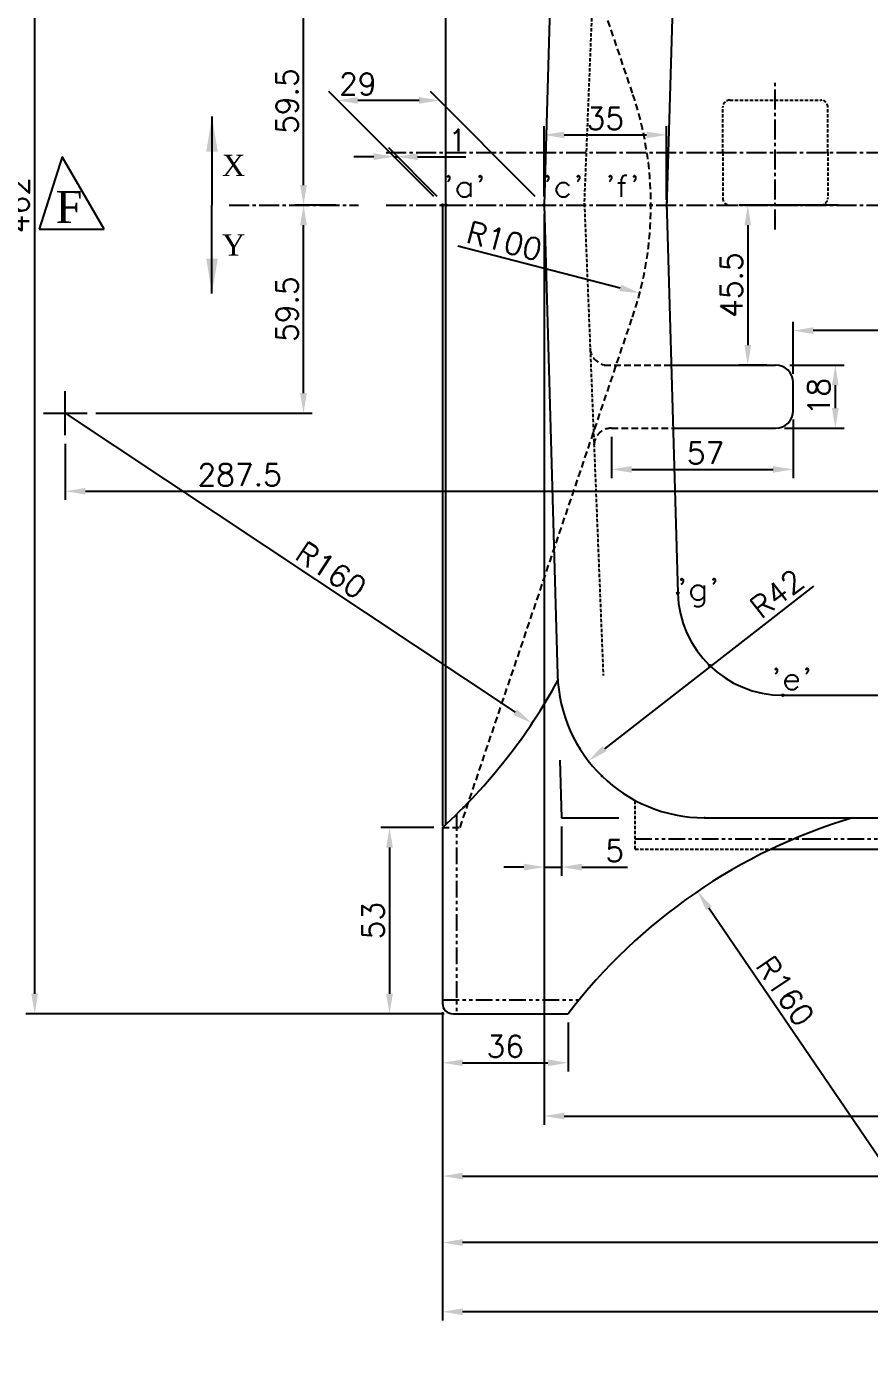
# Model space of a CAD drawing. Header units: millimetres. Extents: x -3508 to 12243, y -3609 to 4092.
# Drawn here: x 7009.9 to 7250.5, y 197.4 to 576.7 of the extents above; entities that cross this region are included whole.
import ezdxf

# ---------------------------------------------------------------- set-up
doc = ezdxf.new("R2010")
doc.units = ezdxf.units.MM
doc.header["$LTSCALE"] = 0.3
doc.header["$PDSIZE"] = -50
for name, pattern in [('CENTER2', [28.575, 19.05, -3.175, 3.175, -3.175]), ('HIDDEN', [9.525, 6.35, -3.175]), ('HIDDEN2', [4.7625, 3.175, -1.5875]), ('PHANTOM2', [31.75, 15.875, -3.175, 3.175, -3.175, 3.175, -3.175])]:
    doc.linetypes.add(name, pattern=pattern)
for name, color, linetype in [('center', 1, 'CENTER2'), ('CHAIN ...', 8, 'PHANTOM2'), ('h', 4, 'HIDDEN'), ('hidden', 4, 'HIDDEN2'), ('ht', 6, 'Continuous')]:
    doc.layers.add(name, color=color, linetype=linetype)
doc.styles.add('ROMANTIC', font='romantic.ttf')
doc.styles.add('rs', font='romans.shx')
doc.styles.get("Standard").update_dxf_attribs({"font": 'romans.shx', "width": 1.2})
doc.dimstyles.new('ISO-25', dxfattribs={"dimscale": 2.5, "dimtxt": 2.5, "dimasz": 2.5, "dimexe": 0.7, "dimexo": 0.625, "dimtad": 1, "dimdec": 3, "dimlfac": -1, "dimzin": 9, "dimdsep": 46, "dimtxsty": 'Standard', "dimcen": 2.5, "dimclrd": 1, "dimclre": 1, "dimclrt": 7, "dimazin": 0, "dimtfac": 0.65, "dimtdec": 3, "dimtmove": 0, "dimatfit": 3, "dimfxl": 0, "dimtolj": 1, "dimarcsym": 0})
doc.dimstyles.new('sarab', dxfattribs={"dimscale": 3, "dimtxt": 2.5, "dimasz": 2.3, "dimexe": 1, "dimexo": 1, "dimtad": 1, "dimdec": 3, "dimdsep": 46, "dimtxsty": 'rs', "dimcen": 0, "dimclrd": 1, "dimclre": 1, "dimclrt": 7, "dimadec": 3, "dimazin": 2, "dimtfac": 1, "dimtdec": 3, "dimtmove": 0, "dimatfit": 3, "dimfxl": 0, "dimarcsym": 0})
doc.dimstyles.new('sarab$0', dxfattribs={"dimscale": 3, "dimtxt": 2.5, "dimasz": 2.3, "dimexe": 1, "dimexo": 1, "dimtad": 1, "dimdec": 3, "dimdsep": 46, "dimtxsty": 'rs', "dimcen": 0, "dimclrd": 1, "dimclre": 1, "dimclrt": 7, "dimadec": 3, "dimazin": 2, "dimtfac": 1, "dimtdec": 3, "dimtmove": 0, "dimatfit": 3, "dimfxl": 0, "dimarcsym": 0})

# ---------------------------------------------------------------- blocks, each defined once
blk = doc.blocks.new('*D44')
at = {"color": 1, "lineweight": -2, "transparency": 16777216}
for p, q in [((7717.61, 355.22), (7717.61, 245.87)), ((7128.61, 292.22), (7128.61, 245.87)), ((7134.36, 248.37), (7711.86, 248.37))]:
    blk.add_line(p, q, dxfattribs=at)
at = {"color": 1, "transparency": 16777216}
for points in [[(7134.36, 249.33), (7134.36, 247.42), (7128.61, 248.37)], [(7711.86, 249.33), (7711.86, 247.42), (7717.61, 248.37)]]:
    blk.add_solid(points, dxfattribs=at)
at = {"layer": 'Defpoints', "color": 0, "transparency": 16777216}
for p in [(7717.61, 357.72), (7128.61, 294.72), (7717.61, 248.37)]:
    blk.add_point(p, dxfattribs=at)
at = {"color": 7, "transparency": 16777216, "insert": (7426.34, 253.06), "char_height": 6.25, "attachment_point": 5, "style": 'rs'}
blk.add_mtext('589', dxfattribs=at)
blk = doc.blocks.new('*D45')
at = {"color": 1, "lineweight": -2, "transparency": 16777216}
for p, q in [((7732.61, 348.22), (7732.61, 226.89)), ((7128.61, 292.22), (7128.61, 226.89)), ((7726.86, 229.39), (7134.36, 229.39))]:
    blk.add_line(p, q, dxfattribs=at)
at = {"color": 1, "transparency": 16777216}
for points in [[(7134.36, 230.35), (7134.36, 228.43), (7128.61, 229.39)], [(7726.86, 230.35), (7726.86, 228.43), (7732.61, 229.39)]]:
    blk.add_solid(points, dxfattribs=at)
at = {"layer": 'Defpoints', "color": 0, "transparency": 16777216}
for p in [(7732.61, 350.72), (7128.61, 294.72), (7128.61, 229.39)]:
    blk.add_point(p, dxfattribs=at)
at = {"color": 7, "transparency": 16777216, "insert": (7435, 234.08), "char_height": 6.25, "attachment_point": 5, "style": 'rs'}
blk.add_mtext('604', dxfattribs=at)
blk = doc.blocks.new('*D46')
at = {"color": 1, "lineweight": -2, "transparency": 16777216}
for p, q in [((7737.61, 523.22), (7737.61, 207.11)), ((7128.61, 292.22), (7128.61, 207.11)), ((7731.86, 209.61), (7134.36, 209.61))]:
    blk.add_line(p, q, dxfattribs=at)
at = {"color": 1, "transparency": 16777216}
for points in [[(7134.36, 210.57), (7134.36, 208.65), (7128.61, 209.61)], [(7731.86, 210.57), (7731.86, 208.65), (7737.61, 209.61)]]:
    blk.add_solid(points, dxfattribs=at)
at = {"layer": 'Defpoints', "color": 0, "transparency": 16777216}
for p in [(7737.61, 525.72), (7128.61, 294.72), (7128.61, 209.61)]:
    blk.add_point(p, dxfattribs=at)
at = {"color": 7, "transparency": 16777216, "insert": (7434.61, 214.3), "char_height": 6.25, "attachment_point": 5, "style": 'rs'}
blk.add_mtext('609', dxfattribs=at)
blk = doc.blocks.new('*D47')
at = {"color": 1, "lineweight": -2, "transparency": 16777216}
for p, q in [((7157.61, 523.22), (7157.61, 334.14)), ((7162.61, 348.22), (7162.61, 334.14)), ((7151.86, 336.64), (7146.11, 336.64)), ((7157.61, 336.64), (7162.61, 336.64)), ((7168.36, 336.64), (7181.41, 336.64))]:
    blk.add_line(p, q, dxfattribs=at)
at = {"color": 1, "transparency": 16777216}
for points in [[(7151.86, 337.6), (7151.86, 335.68), (7157.61, 336.64)], [(7168.36, 337.6), (7168.36, 335.68), (7162.61, 336.64)]]:
    blk.add_solid(points, dxfattribs=at)
at = {"layer": 'Defpoints', "color": 0, "transparency": 16777216}
for p in [(7157.61, 525.72), (7162.61, 350.72), (7162.61, 336.64)]:
    blk.add_point(p, dxfattribs=at)
at = {"color": 7, "transparency": 16777216, "insert": (7177.76, 341.33), "char_height": 6.25, "attachment_point": 5, "style": 'rs'}
blk.add_mtext('5', dxfattribs=at)
blk = doc.blocks.new('*D48')
at = {"color": 1, "lineweight": -2, "transparency": 16777216}
for p, q in [((7241.6, 525.72), (7213.27, 525.72)), ((7215.77, 519.97), (7215.77, 485.77)), ((7221.21, 480.02), (7213.27, 480.02))]:
    blk.add_line(p, q, dxfattribs=at)
at = {"color": 1, "transparency": 16777216}
for points in [[(7214.81, 519.97), (7216.73, 519.97), (7215.77, 525.72)], [(7214.81, 485.77), (7216.73, 485.77), (7215.77, 480.02)]]:
    blk.add_solid(points, dxfattribs=at)
at = {"layer": 'Defpoints', "color": 0, "transparency": 16777216}
for p in [(7244.1, 525.72), (7215.77, 480.02), (7223.71, 480.02)]:
    blk.add_point(p, dxfattribs=at)
at = {"color": 7, "transparency": 16777216, "insert": (7211.08, 502.87), "char_height": 6.25, "attachment_point": 5, "rotation": 90, "style": 'rs'}
blk.add_mtext('45.5', dxfattribs=at)
blk = doc.blocks.new('*D49')
at = {"color": 1, "lineweight": -2, "transparency": 16777216}
for p, q in [((7228.71, 464.52), (7228.71, 447.73)), ((7176.87, 459.52), (7176.87, 447.73)), ((7182.62, 450.23), (7222.96, 450.23))]:
    blk.add_line(p, q, dxfattribs=at)
at = {"color": 1, "transparency": 16777216}
for points in [[(7182.62, 451.19), (7182.62, 449.28), (7176.87, 450.23)], [(7222.96, 451.19), (7222.96, 449.28), (7228.71, 450.23)]]:
    blk.add_solid(points, dxfattribs=at)
at = {"layer": 'Defpoints', "color": 0, "transparency": 16777216}
for p in [(7228.71, 467.02), (7176.87, 462.02), (7228.71, 450.23)]:
    blk.add_point(p, dxfattribs=at)
at = {"color": 7, "transparency": 16777216, "insert": (7203.7, 454.92), "char_height": 6.25, "attachment_point": 5, "style": 'rs'}
blk.add_mtext('57', dxfattribs=at)
blk = doc.blocks.new('*D50')
at = {"color": 1, "lineweight": -2, "transparency": 16777216}
for p, q in [((7157.61, 528.22), (7157.61, 548.29)), ((7192.6, 527.22), (7192.6, 548.29)), ((7163.36, 545.79), (7186.85, 545.79))]:
    blk.add_line(p, q, dxfattribs=at)
at = {"color": 1, "transparency": 16777216}
for points in [[(7163.36, 546.75), (7163.36, 544.83), (7157.61, 545.79)], [(7186.85, 546.75), (7186.85, 544.83), (7192.6, 545.79)]]:
    blk.add_solid(points, dxfattribs=at)
at = {"layer": 'Defpoints', "color": 0, "transparency": 16777216}
for p in [(7192.6, 545.79), (7157.61, 525.72), (7192.6, 524.72)]:
    blk.add_point(p, dxfattribs=at)
at = {"color": 7, "transparency": 16777216, "insert": (7175.11, 550.48), "char_height": 6.25, "attachment_point": 5, "style": 'rs'}
blk.add_mtext('35', dxfattribs=at)
blk = doc.blocks.new('*D54')
at = {"color": 1, "lineweight": -2, "transparency": 16777216}
blk.add_line((7020.93, 466.29), (7149.39, 380.9), dxfattribs=at)
at = {"color": 1, "transparency": 16777216}
blk.add_solid([(7149.92, 381.7), (7148.86, 380.1), (7154.18, 377.72)], dxfattribs=at)
at = {"layer": 'Defpoints', "color": 0, "transparency": 16777216}
for p in [(7020.93, 466.29), (7154.18, 377.72)]:
    blk.add_point(p, dxfattribs=at)
at = {"color": 7, "transparency": 16777216, "insert": (7096.82, 421.47), "char_height": 6.25, "attachment_point": 5, "rotation": 326.3862, "style": 'rs'}
blk.add_mtext('R160', dxfattribs=at)
blk = doc.blocks.new('*D56')
at = {"color": 1, "lineweight": -2, "transparency": 16777216}
for p, q in [((7098.19, 525.72), (7086.44, 525.72)), ((7088.94, 472.04), (7088.94, 519.97)), ((7029.68, 466.29), (7091.44, 466.29))]:
    blk.add_line(p, q, dxfattribs=at)
at = {"color": 1, "transparency": 16777216}
for points in [[(7087.98, 519.97), (7089.9, 519.97), (7088.94, 525.72)], [(7087.98, 472.04), (7089.9, 472.04), (7088.94, 466.29)]]:
    blk.add_solid(points, dxfattribs=at)
at = {"layer": 'Defpoints', "color": 0, "transparency": 16777216}
for p in [(7088.94, 525.72), (7100.69, 525.72), (7027.18, 466.29)]:
    blk.add_point(p, dxfattribs=at)
at = {"color": 7, "transparency": 16777216, "insert": (7084.25, 496.01), "char_height": 6.25, "attachment_point": 5, "rotation": 90, "style": 'rs'}
blk.add_mtext('59.5', dxfattribs=at)
blk = doc.blocks.new('*D57')
at = {"color": 1, "lineweight": -2, "transparency": 16777216}
for p, q in [((7029.68, 585.15), (7091.44, 585.15)), ((7088.94, 531.47), (7088.94, 579.4)), ((7088.94, 525.72), (7086.44, 525.72))]:
    blk.add_line(p, q, dxfattribs=at)
at = {"color": 1, "transparency": 16777216}
for points in [[(7087.98, 579.4), (7089.9, 579.4), (7088.94, 585.15)], [(7087.98, 531.47), (7089.9, 531.47), (7088.94, 525.72)]]:
    blk.add_solid(points, dxfattribs=at)
at = {"layer": 'Defpoints', "color": 0, "transparency": 16777216}
for p in [(7027.18, 585.15), (7088.94, 585.15), (7091.44, 525.72)]:
    blk.add_point(p, dxfattribs=at)
at = {"color": 7, "transparency": 16777216, "insert": (7084.25, 555.44), "char_height": 6.25, "attachment_point": 5, "rotation": 90, "style": 'rs'}
blk.add_mtext('59.5', dxfattribs=at)
blk = doc.blocks.new('*D59')
at = {"color": 1, "lineweight": -2, "transparency": 16777216}
for p, q in [((7020.93, 457.54), (7020.93, 441.51)), ((7026.68, 444.01), (7302.86, 444.01))]:
    blk.add_line(p, q, dxfattribs=at)
at = {"color": 1, "transparency": 16777216}
for points in [[(7026.68, 444.96), (7026.68, 443.05), (7020.93, 444.01)], [(7302.86, 444.96), (7302.86, 443.05), (7308.61, 444.01)]]:
    blk.add_solid(points, dxfattribs=at)
at = {"layer": 'Defpoints', "color": 0, "transparency": 16777216}
for p in [(7020.93, 460.04), (7308.61, 444.01), (7308.61, 444.01)]:
    blk.add_point(p, dxfattribs=at)
at = {"color": 7, "transparency": 16777216, "insert": (7070.7, 448.69), "char_height": 6.25, "attachment_point": 5, "style": 'rs'}
blk.add_mtext('287.5', dxfattribs=at)
blk = doc.blocks.new('*D60')
at = {"color": 1, "lineweight": -2, "transparency": 16777216}
for p, q in [((7227.78, 480.02), (7243.24, 480.02)), ((7240.74, 474.27), (7240.74, 467.77)), ((7226.21, 462.02), (7243.24, 462.02))]:
    blk.add_line(p, q, dxfattribs=at)
at = {"color": 1, "transparency": 16777216}
for points in [[(7239.79, 474.27), (7241.7, 474.27), (7240.74, 480.02)], [(7239.79, 467.77), (7241.7, 467.77), (7240.74, 462.02)]]:
    blk.add_solid(points, dxfattribs=at)
at = {"layer": 'Defpoints', "color": 0, "transparency": 16777216}
for p in [(7225.28, 480.02), (7223.71, 462.02), (7240.74, 462.02)]:
    blk.add_point(p, dxfattribs=at)
at = {"color": 7, "transparency": 16777216, "insert": (7236.06, 471.02), "char_height": 6.25, "attachment_point": 5, "rotation": 90, "style": 'rs'}
blk.add_mtext('18', dxfattribs=at)
blk = doc.blocks.new('*D61')
at = {"color": 1, "lineweight": -2, "transparency": 16777216}
for p, q in [((7157.61, 523.22), (7157.61, 263.02)), ((7722.61, 523.22), (7722.61, 263.02)), ((7163.36, 265.52), (7716.86, 265.52))]:
    blk.add_line(p, q, dxfattribs=at)
at = {"color": 1, "transparency": 16777216}
for points in [[(7163.36, 266.48), (7163.36, 264.56), (7157.61, 265.52)], [(7716.86, 266.48), (7716.86, 264.56), (7722.61, 265.52)]]:
    blk.add_solid(points, dxfattribs=at)
at = {"layer": 'Defpoints', "color": 0, "transparency": 16777216}
for p in [(7157.61, 525.72), (7722.61, 525.72), (7722.61, 265.52)]:
    blk.add_point(p, dxfattribs=at)
at = {"color": 7, "transparency": 16777216, "insert": (7442.2, 270.21), "char_height": 6.25, "attachment_point": 5, "style": 'rs'}
blk.add_mtext('565', dxfattribs=at)
blk = doc.blocks.new('*D75')
at = {"color": 1, "lineweight": -2, "transparency": 16777216}
blk.add_line((7291.46, 197.42), (7204.63, 324.91), dxfattribs=at)
at = {"color": 1, "transparency": 16777216}
blk.add_solid([(7205.42, 325.45), (7203.84, 324.37), (7201.39, 329.66)], dxfattribs=at)
at = {"layer": 'Defpoints', "color": 0, "transparency": 16777216}
for p in [(7201.39, 329.66), (7291.46, 197.42)]:
    blk.add_point(p, dxfattribs=at)
at = {"color": 7, "transparency": 16777216, "insert": (7226.44, 301.21), "char_height": 6.25, "attachment_point": 5, "rotation": 304.2593, "style": 'rs'}
blk.add_mtext('R160', dxfattribs=at)
blk = doc.blocks.new('*D210')
at = {"color": 1, "lineweight": -2, "transparency": 16777216}
for p, q in [((7128.61, 295.22), (7128.61, 278.24)), ((7164.45, 292.22), (7164.45, 278.24)), ((7134.36, 280.74), (7158.7, 280.74))]:
    blk.add_line(p, q, dxfattribs=at)
at = {"color": 1, "transparency": 16777216}
for points in [[(7134.36, 281.7), (7134.36, 279.78), (7128.61, 280.74)], [(7158.7, 281.7), (7158.7, 279.78), (7164.45, 280.74)]]:
    blk.add_solid(points, dxfattribs=at)
at = {"layer": 'Defpoints', "color": 0, "transparency": 16777216}
for p in [(7128.61, 297.72), (7164.45, 294.72), (7164.45, 280.74)]:
    blk.add_point(p, dxfattribs=at)
at = {"color": 7, "transparency": 16777216, "insert": (7146.53, 285.43), "char_height": 6.25, "attachment_point": 5, "style": 'rs'}
blk.add_mtext('36', dxfattribs=at)
blk = doc.blocks.new('*D211')
at = {"color": 1, "lineweight": -2, "transparency": 16777216}
for p, q in [((7126.11, 347.95), (7110.99, 347.95)), ((7113.49, 342.2), (7113.49, 300.47)), ((7129.11, 294.72), (7110.99, 294.72))]:
    blk.add_line(p, q, dxfattribs=at)
at = {"color": 1, "transparency": 16777216}
for points in [[(7112.53, 342.2), (7114.45, 342.2), (7113.49, 347.95)], [(7112.53, 300.47), (7114.45, 300.47), (7113.49, 294.72)]]:
    blk.add_solid(points, dxfattribs=at)
at = {"layer": 'Defpoints', "color": 0, "transparency": 16777216}
for p in [(7128.61, 347.95), (7113.49, 294.72), (7131.61, 294.72)]:
    blk.add_point(p, dxfattribs=at)
at = {"color": 7, "transparency": 16777216, "insert": (7108.8, 321.34), "char_height": 6.25, "attachment_point": 5, "rotation": 90, "style": 'rs'}
blk.add_mtext('53', dxfattribs=at)
blk = doc.blocks.new('*D265')
at = {"color": 1, "lineweight": -2, "transparency": 16777216}
for p, q in [((7126.11, 528.22), (7096.19, 558.15)), ((7155.11, 528.22), (7125.19, 558.15)), ((7121.94, 555.65), (7104.44, 555.65))]:
    blk.add_line(p, q, dxfattribs=at)
at = {"color": 1, "transparency": 16777216}
for points in [[(7104.44, 556.6), (7104.44, 554.69), (7098.69, 555.65)], [(7121.94, 556.6), (7121.94, 554.69), (7127.69, 555.65)]]:
    blk.add_solid(points, dxfattribs=at)
at = {"layer": 'Defpoints', "color": 0, "transparency": 16777216}
for p in [(7098.69, 555.65), (7128.61, 525.72), (7157.61, 525.72)]:
    blk.add_point(p, dxfattribs=at)
at = {"color": 7, "transparency": 16777216, "insert": (7104.44, 560.33), "char_height": 6.25, "attachment_point": 5, "style": 'rs'}
blk.add_mtext('29', dxfattribs=at)
blk = doc.blocks.new('*D266')
at = {"color": 1, "lineweight": -2, "transparency": 16777216}
for p, q in [((7109.01, 539.57), (7103.26, 539.57)), ((7126.11, 528.22), (7112.26, 542.07)), ((7127.11, 528.22), (7113.26, 542.07)), ((7114.76, 539.57), (7115.76, 539.57)), ((7121.51, 539.57), (7135.24, 539.57))]:
    blk.add_line(p, q, dxfattribs=at)
at = {"color": 1, "transparency": 16777216}
for points in [[(7109.01, 540.53), (7109.01, 538.61), (7114.76, 539.57)], [(7121.51, 540.53), (7121.51, 538.61), (7115.76, 539.57)]]:
    blk.add_solid(points, dxfattribs=at)
at = {"layer": 'Defpoints', "color": 0, "transparency": 16777216}
for p in [(7115.76, 539.57), (7128.61, 525.72), (7129.61, 525.72)]:
    blk.add_point(p, dxfattribs=at)
at = {"color": 7, "transparency": 16777216, "insert": (7132.94, 544.26), "char_height": 6.25, "attachment_point": 5, "style": 'rs'}
blk.add_mtext('1', dxfattribs=at)
blk = doc.blocks.new('*D267')
at = {"color": 1, "lineweight": -2, "transparency": 16777216}
blk.add_line((7132.95, 514.09), (7179.35, 502.06), dxfattribs=at)
at = {"color": 1, "transparency": 16777216}
blk.add_solid([(7179.59, 502.99), (7179.1, 501.13), (7184.91, 500.62)], dxfattribs=at)
at = {"layer": 'Defpoints', "color": 0, "transparency": 16777216}
for p in [(7088.11, 525.72), (7184.91, 500.62)]:
    blk.add_point(p, dxfattribs=at)
at = {"color": 7, "transparency": 16777216, "insert": (7146.3, 515.47), "char_height": 6.25, "attachment_point": 5, "rotation": 345.4609, "style": 'rs'}
blk.add_mtext('R100', dxfattribs=at)
blk = doc.blocks.new('*D268')
at = {"color": 1, "lineweight": -2, "transparency": 16777216}
blk.add_line((7234.53, 416.92), (7174.82, 370.46), dxfattribs=at)
at = {"color": 1, "transparency": 16777216}
blk.add_solid([(7174.23, 371.22), (7175.41, 369.7), (7170.28, 366.93)], dxfattribs=at)
at = {"layer": 'Defpoints', "color": 0, "transparency": 16777216}
for p in [(7203.43, 392.72), (7170.28, 366.93)]:
    blk.add_point(p, dxfattribs=at)
at = {"color": 7, "transparency": 16777216, "insert": (7224.08, 414.73), "char_height": 6.25, "attachment_point": 5, "rotation": 37.8887, "style": 'rs'}
blk.add_mtext('R42', dxfattribs=at)
blk = doc.blocks.new('*D331')
at = {"layer": 'Defpoints', "color": 0, "transparency": 16777216}
for p in [(7308.61, 498.19), (7228.71, 489.88), (7228.71, 475.02)]:
    blk.add_point(p, dxfattribs=at)
at = {"layer": 'ht', "color": 1, "lineweight": -2, "transparency": 16777216}
for p, q in [((7308.61, 495.69), (7308.61, 487.38)), ((7228.71, 477.52), (7228.71, 492.38)), ((7302.86, 489.88), (7234.46, 489.88))]:
    blk.add_line(p, q, dxfattribs=at)
at = {"layer": 'ht', "color": 1, "transparency": 16777216}
for points in [[(7234.46, 490.84), (7234.46, 488.92), (7228.71, 489.88)], [(7302.86, 490.84), (7302.86, 488.92), (7308.61, 489.88)]]:
    blk.add_solid(points, dxfattribs=at)
at = {"layer": 'ht', "color": 7, "transparency": 16777216, "insert": (7268.66, 494.57), "char_height": 6.25, "attachment_point": 5, "style": 'rs'}
blk.add_mtext('79.9', dxfattribs=at)
blk = doc.blocks.new('_DatumFilled')
at = {"color": 0, "linetype": 'ByBlock'}
blk.add_solid([(0, 0.577), (-1, 0), (0, -0.577)], dxfattribs=at)
blk = doc.blocks.new('*D341')
at = {"color": 1, "lineweight": -2, "transparency": 16777216}
for p, q in [((7224.11, 702.72), (7268.5, 702.72)), ((7266, 696.97), (7266, 531.47))]:
    blk.add_line(p, q, dxfattribs=at)
at = {"color": 1, "transparency": 16777216}
for points in [[(7265.05, 696.97), (7266.96, 696.97), (7266, 702.72)], [(7265.05, 531.47), (7266.96, 531.47), (7266, 525.72)]]:
    blk.add_solid(points, dxfattribs=at)
at = {"layer": 'Defpoints', "color": 0, "transparency": 16777216}
for p in [(7221.61, 702.72), (7266, 525.72), (7266, 525.72)]:
    blk.add_point(p, dxfattribs=at)
at = {"color": 7, "transparency": 16777216, "insert": (7261.32, 614.22), "char_height": 6.25, "attachment_point": 5, "rotation": 90, "style": 'rs'}
blk.add_mtext('177', dxfattribs=at)
blk = doc.blocks.new('*D1104')
at = {"color": 1, "lineweight": -2, "transparency": 16777216}
for p, q in [((7129.11, 756.72), (7009.71, 756.72)), ((7012.21, 300.47), (7012.21, 750.97)), ((7129.11, 294.72), (7009.71, 294.72))]:
    blk.add_line(p, q, dxfattribs=at)
at = {"color": 1, "transparency": 16777216}
for points in [[(7011.25, 750.97), (7013.17, 750.97), (7012.21, 756.72)], [(7011.25, 300.47), (7013.17, 300.47), (7012.21, 294.72)]]:
    blk.add_solid(points, dxfattribs=at)
at = {"layer": 'Defpoints', "color": 0, "transparency": 16777216}
for p in [(7012.21, 756.72), (7131.61, 756.72), (7131.61, 294.72)]:
    blk.add_point(p, dxfattribs=at)
at = {"color": 7, "transparency": 16777216, "insert": (7007.52, 525.72), "char_height": 6.25, "attachment_point": 5, "rotation": 90, "style": 'rs'}
blk.add_mtext('462', dxfattribs=at)
blk = doc.blocks.new('A$C26290153')
for p, q in [((0, 0), (-6.5, -20.69)), ((12.04, -20.69), (0, 0)), ((-6.5, -20.69), (12.04, -20.69))]:
    blk.add_line(p, q)
at = {"style": 'ROMANTIC'}
blk.add_text('F', height=9.15, dxfattribs=at).set_placement((-1.84, -18.94))

msp = doc.modelspace()

# ---------------------------------------------------------------- hatches: boundary and pattern name
for points in [[(7128.6135, 525.9723, 0.41421356), (7128.3635, 525.7223), (7128.6135, 525.7223)], [(7128.6135, 525.7223), (7128.3635, 525.7223, 0.41421356), (7128.6135, 525.4723)], [(7128.6135, 525.9723), (7128.6135, 525.7223), (7128.8635, 525.7223, 0.41421356)], [(7128.8635, 525.7223), (7128.6135, 525.7223), (7128.6135, 525.4723, 0.41421356)], [(7129.3635, 525.7223), (7129.8635, 525.7223, 1)], [(7129.8635, 525.7223), (7129.3635, 525.7223, 1)], [(7157.6206, 525.9722, 0.42260463), (7157.3635, 525.7223), (7157.6135, 525.7223)], [(7157.6135, 525.7223), (7157.3635, 525.7223, 0.42260463), (7157.6206, 525.4724)], [(7157.6206, 525.9722), (7157.6135, 525.7223), (7157.8635, 525.7223, 0.40587199)], [(7157.8635, 525.7223), (7157.6135, 525.7223), (7157.6206, 525.4724, 0.40587199)], [(7188.1132, 525.9723, 0.41384749), (7187.8635, 525.7223), (7188.1135, 525.7223, 0.000625)], [(7188.1135, 525.7223), (7187.8635, 525.7223, 0.41384749), (7188.1132, 525.4723, 0.000625)], [(7188.1132, 525.9723, -0.000625), (7188.1135, 525.7223), (7188.3635, 525.7223, 0.41457973)], [(7188.3635, 525.7223), (7188.1135, 525.7223, -0.000625), (7188.1132, 525.4723, 0.41457973)], [(7195.788, 415.1154, 0.40587199), (7195.5451, 414.8655, 0.42383287), (7195.8033, 414.6157, -0.00208334), (7195.7951, 414.8655)], [(7195.788, 415.1154), (7195.7951, 414.8655, 0.00208334), (7195.8033, 414.6157, 0.40465924), (7196.0451, 414.8655, 0.42260463)], [(7204.6962, 394.3833, 0.19628484), (7204.6248, 394.2083, 0.67487058), (7205.0548, 394.0349, -0.0041667)], [(7204.6962, 394.3833, 0.0041667), (7205.0548, 394.0349, 0.19412212), (7205.1248, 394.2083, 0.67184263)], [(7225.5329, 385.7234, 0.00208334), (7225.7829, 385.7223), (7226.0329, 385.7223, 0.99791883)], [(7226.0329, 385.7223), (7225.7829, 385.7223, -0.00208334), (7225.5329, 385.7234, 1.00208551)], [(7174.0896, 362.6745, 0.20262675), (7174.0593, 362.6027, 0.19551224), (7174.0877, 362.533, -0.00059524), (7174.1593, 362.6027)], [(7174.0877, 362.533, 0.67292307), (7174.2593, 362.6027, 0.19489432), (7174.2311, 362.6724, 0.00119048)], [(7174.2311, 362.6724, 0.41456229), (7174.0896, 362.6745), (7174.1593, 362.6027, -0.00059524)], [(7134.5438, 353.7783, 0.20262675), (7134.5135, 353.7066, 0.19551224), (7134.5419, 353.6368, -0.00059524), (7134.6135, 353.7066)], [(7134.5419, 353.6368, 0.67292307), (7134.7135, 353.7066, 0.19489432), (7134.6853, 353.7762, 0.00119048)], [(7134.6853, 353.7762, 0.41456229), (7134.5438, 353.7783), (7134.6135, 353.7066, -0.00059524)], [(7203.3609, 350.794, 0.20262675), (7203.3306, 350.7223, 0.19551224), (7203.359, 350.6526, -0.00059524), (7203.4306, 350.7223)], [(7203.359, 350.6526, 0.67292307), (7203.5306, 350.7223, 0.19489432), (7203.5024, 350.7919, 0.00119048)], [(7203.5024, 350.7919, 0.41456229), (7203.3609, 350.794), (7203.4306, 350.7223, -0.00059524)]]:
    msp.add_hatch(color=256).paths.add_polyline_path(points)

# ---------------------------------------------------------------- linework, layer by layer
for p, q in [((7129.6135, 348.8727), (7129.6135, 702.572)), ((7161.4951, 661.5789), (7157.6135, 525.7223)), ((7195.7951, 636.5791), (7192.5992, 524.7227)), ((7157.6135, 525.7223), (7161.4478, 391.5228)), ((7192.5992, 526.7219), (7195.7951, 414.8655)), ((7193.9764, 480.0223), (7223.7143, 480.0223)), ((7228.7143, 467.0223), (7228.7143, 475.0223)), ((7194.4478, 462.0223), (7223.7143, 462.0223)), ((7225.7829, 385.7223), (7598.6244, 385.7223)), ((7162.1442, 367.1484), (7162.6135, 350.7223)), ((7162.6135, 350.7223), (7178.9364, 350.7223)), ((7203.4306, 350.7223), (7713.1768, 350.7223)), ((7128.6135, 347.9549), (7128.6135, 297.7223)), ((7222.3419, 341.7223), (7732.3564, 341.7223)), ((7131.6135, 294.7223), (7164.4468, 294.7223))]:
    msp.add_line(p, q)
at = {"color": 3}
msp.add_line((7128.6135, 525.7223), (7128.6135, 348.4614), dxfattribs=at)
at = {"color": 1}
for p, q in [((7020.9293, 460.0439), (7020.9293, 472.5439)), ((7014.6793, 466.2939), (7027.1793, 466.2939))]:
    msp.add_line(p, q, dxfattribs=at)
for centre, radius in [((7128.6135, 525.7223), 0.25), ((7129.6135, 525.7223), 0.25), ((7157.6135, 525.7223), 0.25), ((7188.1135, 525.7223), 0.25), ((7195.7951, 414.8655), 0.25), ((7204.8748, 394.2083), 0.25), ((7225.7829, 385.7223), 0.25), ((7174.1593, 362.6027), 0.1), ((7134.6135, 353.7066), 0.1), ((7203.4306, 350.7223), 0.1)]:
    msp.add_circle(centre, radius)
for centre, radius, start, end in [((7223.7143, 475.0223), 5, 0, 90), ((7223.7143, 467.0223), 5, 270, 0), ((7225.7829, 415.7223), 30, 181.636577, 270), ((7203.4306, 392.7223), 42, 181.636577, 270), ((7020.9293, 466.2939), 160, 312.301049, 331.488147), ((7291.4614, 197.4223), 160, 106.639578, 142.545949), ((7131.6135, 297.7223), 3, 180, 270)]:
    msp.add_arc(centre, radius, start, end)
at = {"layer": 'center'}
for p, q in [((7223.6135, 518.7383), (7223.6135, 560.9751)), ((7112.4949, 540.7223), (7722.6135, 540.7223)), ((7067.7487, 525.7223), (7104.6429, 525.7223)), ((7112.4949, 525.7223), (7722.6135, 525.7223))]:
    msp.add_line(p, q, dxfattribs=at)
at = {"layer": 'CHAIN ...'}
for p, q in [((7132.6135, 351.7223), (7132.6135, 294.7223)), ((7183.6141, 344.7223), (7234.7178, 344.7223)), ((7234.7178, 344.7223), (7732.4421, 344.7223)), ((7128.6135, 298.7223), (7167.6135, 298.7223))]:
    msp.add_line(p, q, dxfattribs=at)
at = {"layer": 'h'}
for p, q in [((7182.8538, 557.7266), (7133.6135, 703.4898)), ((7133.6135, 347.9549), (7182.8538, 493.7181)), ((7174.7519, 480.0223), (7193.9335, 480.0223)), ((7176.8727, 462.0223), (7194.4478, 462.0223)), ((7128.6135, 347.9549), (7133.6135, 347.9549))]:
    msp.add_line(p, q, dxfattribs=at)
for centre, radius, start, end in [((7088.1135, 525.7223), 100, 341.334496, 18.665504), ((7175.7527, 485.0223), 5, 182.29061, 270), ((7176.8727, 457.0223), 5, 90, 182.29061)]:
    msp.add_arc(centre, radius, start, end, dxfattribs=at)
at = {"layer": 'hidden'}
for p, q in [((7169.1063, 525.3626), (7174.4935, 660.0413)), ((7210.6135, 555.7223), (7236.6135, 555.7223)), ((7208.6135, 540.7223), (7208.6135, 553.7223)), ((7238.6135, 540.7223), (7238.6135, 553.7223)), ((7208.6135, 540.7223), (7208.6135, 527.7223)), ((7238.6135, 540.7223), (7238.6135, 527.7223)), ((7169.1063, 526.082), (7174.4935, 391.4034)), ((7210.6135, 525.7223), (7236.6135, 525.7223)), ((7183.6141, 341.7223), (7183.6141, 355.6912)), ((7183.6141, 341.7223), (7222.3419, 341.7223))]:
    msp.add_line(p, q, dxfattribs=at)
for centre, start, end in [((7210.6135, 553.7223), 90, 180), ((7236.6135, 553.7223), 0, 90), ((7210.6135, 527.7223), 180, 270), ((7236.6135, 527.7223), 270, 0)]:
    msp.add_arc(centre, 2, start, end, dxfattribs=at)

# ---------------------------------------------------------------- block references
msp.add_blockref('A$C26290153', (7020.0237, 539.5664))

# ---------------------------------------------------------------- texts
at = {"style": 'ROMANTIC'}
for s, p in [('X', (7065.6517, 534.0205)), ('Y', (7065.6517, 511.2989))]:
    msp.add_text(s, height=6.1, dxfattribs=at).set_placement(p)
at = {"width": 1.2}
for s, p in [("'a'", (7128.7594, 528.059)), ("'c'", (7157.0154, 528.059)), ("'f'", (7174.9382, 528.059)), ("'g'", (7195.4306, 413.0195)), ("'e'", (7222.2916, 387.3959))]:
    msp.add_text(s, height=6.1, dxfattribs=at).set_placement(p)

# ---------------------------------------------------------------- dimensions: what is measured, and where the dimension line sits
dim = msp.add_linear_dim(base=(7012.2119, 756.7223), p1=(7131.6135, 294.7223), p2=(7131.6135, 756.7223), angle=90, dimstyle='sarab$0', override={"dimscale": 2.5, "dimdec": 2, "dimadec": 2, "dimtdec": 2, "dimatfit": 0})
dim.commit()
dim.dimension.update_dxf_attribs({"geometry": '*D1104', "text_midpoint": (7007.5244, 525.7223)})
for base, p1, p2, override, picture, middle in [((7266.0034, 525.7223), (7221.6135, 702.7223), (7266.0034, 525.7223), {"dimscale": 2.5, "dimtoh": 1, "dimdec": 2, "dimcen": 2.5, "dimadec": 1, "dimtdec": 2, "dimldrblk": 'DatumFilled'}, '*D341', (7266.0034, 614.2223)), ((7240.7436, 462.0223), (7225.2768, 480.0223), (7223.7143, 462.0223), {"dimscale": 2.5, "dimdec": 2, "dimadec": 2, "dimtdec": 2, "dimatfit": 0}, '*D60', (7240.7436, 471.0223))]:
    dim = msp.add_linear_dim(base=base, p1=p1, p2=p2, angle=90, dimstyle='sarab', override=override)
    dim.commit()
    dim.dimension.update_dxf_attribs({"geometry": picture, "text_midpoint": middle, "dimtype": 160})
for base, p1, p2, text, picture, middle in [((7088.9406, 585.1508), (7091.4406, 525.7223), (7027.1793, 585.1508), '59.5', '*D57', (7084.2531, 555.4365)), ((7113.4912, 294.7223), (7128.6135, 347.9549), (7131.6135, 294.7223), '53', '*D211', (7108.8037, 321.3386))]:
    dim = msp.add_linear_dim(base=base, p1=p1, p2=p2, angle=90, text=text, dimstyle='sarab', override={"dimscale": 2.5, "dimdec": 2, "dimadec": 2, "dimtdec": 2, "dimatfit": 0})
    dim.commit()
    dim.dimension.update_dxf_attribs({"geometry": picture, "text_midpoint": middle})
for base, p1, p2, picture, middle in [((7098.6907, 555.6451), (7157.6135, 525.7223), (7128.6135, 525.7223), '*D265', (7104.4407, 555.6451)), ((7115.7629, 539.573), (7128.6135, 525.7223), (7129.6135, 525.7223), '*D266', (7132.9367, 539.573)), ((7128.6135, 209.6125), (7737.6135, 525.7223), (7128.6135, 294.7223), '*D46', (7434.6075, 209.6125)), ((7722.6135, 265.523), (7157.6135, 525.7223), (7722.6135, 525.7223), '*D61', (7442.195, 265.523)), ((7717.6135, 248.3744), (7128.6135, 294.7223), (7717.6135, 357.7223), '*D44', (7426.3378, 248.3744)), ((7128.6135, 229.3893), (7732.6135, 350.7223), (7128.6135, 294.7223), '*D45', (7435.0018, 229.3893))]:
    dim = msp.add_linear_dim(base=base, p1=p1, p2=p2, dimstyle='sarab', override={"dimscale": 2.5, "dimdec": 2, "dimadec": 2, "dimtdec": 2, "dimatfit": 0})
    dim.commit()
    dim.dimension.update_dxf_attribs({"geometry": picture, "text_midpoint": middle, "dimtype": 160})
for base, p1, p2, text, picture, middle in [((7192.5992, 545.7922), (7157.6135, 525.7223), (7192.5992, 524.7227), '35', '*D50', (7175.1064, 550.4797)), ((7164.4468, 280.7388), (7128.6135, 297.7223), (7164.4468, 294.7223), '36', '*D210', (7146.5302, 285.4263))]:
    dim = msp.add_linear_dim(base=base, p1=p1, p2=p2, text=text, dimstyle='sarab', override={"dimscale": 2.5, "dimdec": 2, "dimadec": 2, "dimtdec": 2, "dimatfit": 0})
    dim.commit()
    dim.dimension.update_dxf_attribs({"geometry": picture, "text_midpoint": middle})
for base, p1, p2, text, picture, middle in [((7088.9406, 525.7223), (7027.1793, 466.2939), (7100.6893, 525.7223), '59.5', '*D56', (7088.9406, 496.0081)), ((7215.7699, 480.0223), (7244.0997, 525.7223), (7223.7143, 480.0223), '45.5', '*D48', (7215.7699, 502.8723))]:
    dim = msp.add_linear_dim(base=base, p1=p1, p2=p2, angle=90, text=text, dimstyle='sarab', override={"dimscale": 2.5, "dimdec": 2, "dimadec": 2, "dimtdec": 2, "dimatfit": 0})
    dim.commit()
    dim.dimension.update_dxf_attribs({"geometry": picture, "text_midpoint": middle, "dimtype": 160})
for center, mpoint, override, picture, middle in [((7088.1135, 525.7223), (7184.9112, 500.6183), {"dimscale": 2.5, "dimdec": 2, "dimadec": 2, "dimtdec": 2}, '*D267', (7145.1262, 510.9363)), ((7020.9293, 466.2939), (7154.1753, 377.7191), {"dimscale": 2.5, "dimdec": 2, "dimadec": 2, "dimtdec": 2, "dimatfit": 0}, '*D54', (7094.2292, 417.5681)), ((7203.4306, 392.7223), (7170.284, 366.9289), {"dimscale": 2.5, "dimdec": 2, "dimadec": 2, "dimtdec": 2, "dimtmove": 1}, '*D268', (7226.954, 411.0274)), ((7291.4614, 197.4223), (7201.3911, 329.662), {"dimscale": 2.5, "dimdec": 2, "dimadec": 2, "dimtdec": 2, "dimatfit": 0}, '*D75', (7222.5674, 298.5713))]:
    dim = msp.add_radius_dim(center=center, mpoint=mpoint, dimstyle='sarab', override=override)
    dim.commit()
    dim.dimension.update_dxf_attribs({"geometry": picture, "text_midpoint": middle, "dimtype": 164})
dim = msp.add_linear_dim(base=(7162.6135, 336.6392), p1=(7157.6135, 525.7223), p2=(7162.6135, 350.7223), dimstyle='sarab', override={"dimscale": 2.5, "dimdec": 2, "dimadec": 2, "dimtdec": 2, "dimatfit": 0})
dim.commit()
dim.dimension.update_dxf_attribs({"geometry": '*D47', "text_midpoint": (7177.7593, 341.3267)})
for base, p1, p2, text, picture, middle in [((7228.7143, 450.2344), (7176.8727, 462.0223), (7228.7143, 467.0223), '57', '*D49', (7203.6997, 450.2344)), ((7308.6135, 444.0059), (7020.9293, 460.0439), (7308.6135, 444.0059), '287.5', '*D59', (7070.7023, 444.0059))]:
    dim = msp.add_linear_dim(base=base, p1=p1, p2=p2, text=text, dimstyle='sarab', override={"dimscale": 2.5, "dimdec": 2, "dimadec": 2, "dimtdec": 2, "dimatfit": 0})
    dim.commit()
    dim.dimension.update_dxf_attribs({"geometry": picture, "text_midpoint": middle, "dimtype": 160})
at = {"layer": 'ht'}
dim = msp.add_linear_dim(base=(7228.7143, 489.8781), p1=(7308.6135, 498.1935), p2=(7228.7143, 475.0223), dimstyle='sarab', override={"dimscale": 2.5, "dimtoh": 1, "dimdec": 2, "dimcen": 2.5, "dimadec": 1, "dimtdec": 2, "dimldrblk": 'DatumFilled'}, dxfattribs=at)
dim.commit()
dim.dimension.update_dxf_attribs({"geometry": '*D331', "text_midpoint": (7268.6639, 489.8781), "dimtype": 160})

# ---------------------------------------------------------------- leaders
for points in [[(7062.8156, 551.0011), (7062.8156, 525.7223)], [(7062.8156, 500.4435), (7062.8156, 525.7223)]]:
    msp.add_leader(points, dimstyle='ISO-25', override={"dimscale": 2, "dimasz": 5})

doc.saveas('drawing.dxf')
